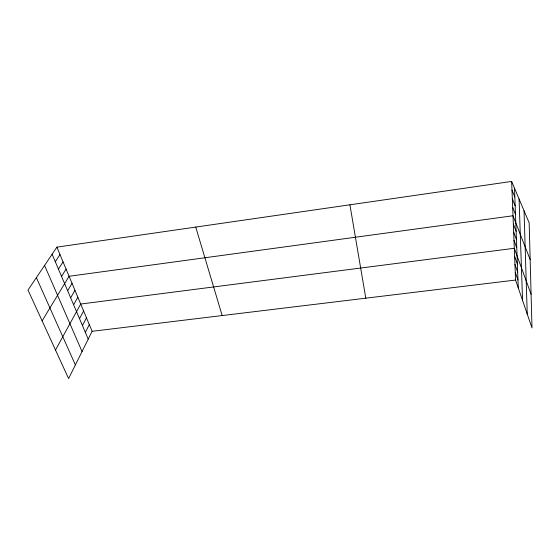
<?xml version="1.0" encoding="UTF-8"?>
<svg xmlns="http://www.w3.org/2000/svg" width="560" height="560" viewBox="0 0 560 560"><rect width="100%" height="100%" fill="white"/><g stroke="black" fill="none" stroke-linecap="round" stroke-linejoin="round"><path stroke-width="0.84" d="M56.882 247.142L92.106 331.31L68.6 378.567L28 290.073L56.882 247.142L511.637 181.433L529.165 222.852L532 327.901L515.571 280.049L511.637 181.433M85.344 332.395L89.306 324.618M82.439 325.563L86.471 317.842M79.506 318.647L83.601 310.982M55.503 350.028L80.696 304.038L514.304 248.283L531.09 294.259M73.605 304.773L77.84 297.227M70.651 297.815L74.956 290.325M67.655 290.766L72.03 283.346M42.119 320.845L69.076 276.276L513.009 215.761L530.159 259.616M61.558 276.416L66.08 269.129M58.45 269.108L63.049 261.891M55.307 261.709L59.983 254.562M92.106 331.31L515.571 280.049M36.379 277.627L75.383 364.924M44.569 265.447L82.047 351.533M52.122 254.219L88.214 339.143M511.987 190.19L514.836 197.057M512.337 198.828L515.165 205.807M512.673 207.354L515.494 214.431M513.338 224.049L516.131 231.322M513.667 232.232L516.446 239.596M513.989 240.31L516.754 247.765M514.626 256.382L517.37 264.005M514.948 264.376L517.671 272.083M515.263 272.265L517.972 280.049M195.741 227.08L222.166 315.567M349.916 204.799L365.792 298.179M514.5 188.195L518.273 287.91M519.064 198.975L522.564 300.412M524.041 210.735L527.226 313.992"/></g></svg>
